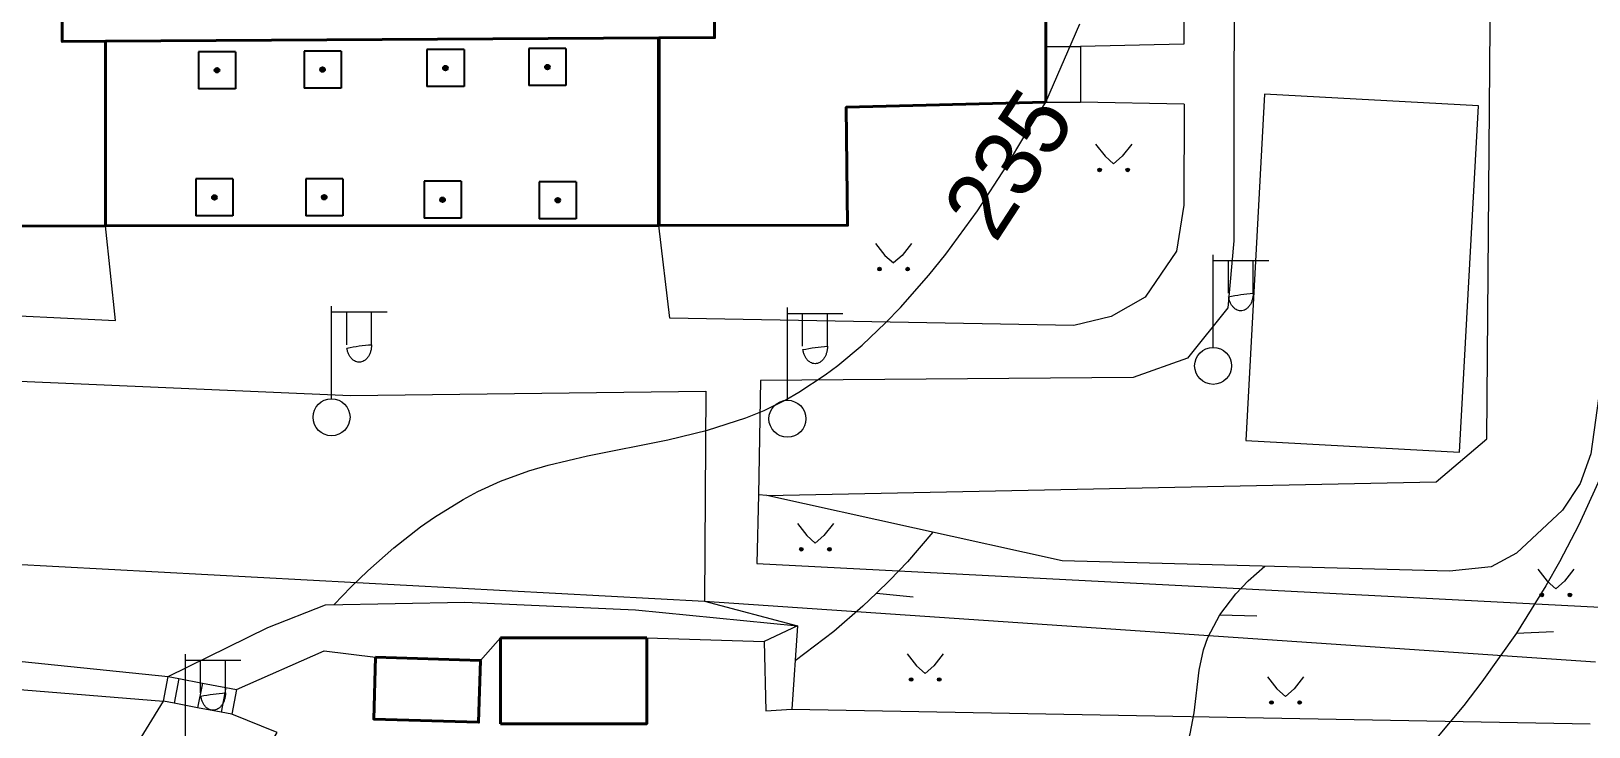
# Model space of a CAD drawing. Extents: x 1000 to 4000, y -5000 to -1000.
# Drawn here: x 1511.5 to 1595.7, y -4264.8 to -4227.2 of the extents above; entities that cross this region are included whole.
import ezdxf
from ezdxf.enums import TextEntityAlignment as Align

# ---------------------------------------------------------------- set-up
doc = ezdxf.new("R2010")
doc.units = 0
doc.header["$MEASUREMENT"] = 0
for name, color, linetype in [('СЛОЙ_11', 7, 'CONTINUOUS'), ('СЛОЙ_24', 7, 'CONTINUOUS'), ('СЛОЙ_25', 7, 'CONTINUOUS'), ('СЛОЙ_3', 7, 'CONTINUOUS'), ('СЛОЙ_37', 7, 'CONTINUOUS'), ('СЛОЙ_41', 7, 'CONTINUOUS'), ('СЛОЙ_50', 7, 'CONTINUOUS'), ('СЛОЙ_6', 7, 'CONTINUOUS'), ('СЛОЙ_7', 7, 'CONTINUOUS')]:
    doc.layers.add(name, color=color, linetype=linetype)
doc.styles.add('STYLE-CHAR_FAST_FONT', font='CHAR_FAST_FONT.shx')

# ---------------------------------------------------------------- blocks, each defined once
blk = doc.blocks.new('*U105')
at = {"layer": 'СЛОЙ_6', "color": 7, "linetype": 'Continuous'}
for points in [[(-0.125, -0.025), (-0.127, 0), (-0.125, 0.025)], [(-0.118, -0.049), (-0.125, 0.025), (-0.118, 0.049)], [(-0.125, -0.025), (-0.125, 0.025), (-0.118, -0.049)], [(-0.106, -0.071), (-0.118, 0.049), (-0.106, 0.071)], [(-0.118, -0.049), (-0.118, 0.049), (-0.106, -0.071)], [(-0.09, -0.09), (-0.106, 0.071), (-0.09, 0.09)], [(-0.106, -0.071), (-0.106, 0.071), (-0.09, -0.09)], [(-0.071, -0.106), (-0.09, 0.09), (-0.071, 0.106)], [(-0.09, -0.09), (-0.09, 0.09), (-0.071, -0.106)], [(-0.049, -0.118), (-0.071, 0.106), (-0.049, 0.118)], [(-0.071, -0.106), (-0.071, 0.106), (-0.049, -0.118)], [(-0.025, -0.125), (-0.049, 0.118), (-0.025, 0.125)], [(-0.049, -0.118), (-0.049, 0.118), (-0.025, -0.125)], [(0, -0.127), (-0.025, 0.125), (0, 0.127)], [(-0.025, -0.125), (-0.025, 0.125), (0, -0.127)]]:
    blk.add_solid(points, dxfattribs=at)
at = {"layer": 'СЛОЙ_6', "color": 7, "linetype": 'Continuous', "extrusion": (0, 0, -1)}
for points in [[(0, -0.127), (0, 0.127), (-0.025, -0.125)], [(-0.025, -0.125), (0, 0.127), (-0.025, 0.125)], [(-0.025, -0.125), (-0.025, 0.125), (-0.049, -0.118)], [(-0.049, -0.118), (-0.025, 0.125), (-0.049, 0.118)], [(-0.049, -0.118), (-0.049, 0.118), (-0.071, -0.106)], [(-0.071, -0.106), (-0.049, 0.118), (-0.071, 0.106)], [(-0.071, -0.106), (-0.071, 0.106), (-0.09, -0.09)], [(-0.09, -0.09), (-0.071, 0.106), (-0.09, 0.09)], [(-0.09, -0.09), (-0.09, 0.09), (-0.106, -0.071)], [(-0.106, -0.071), (-0.09, 0.09), (-0.106, 0.071)], [(-0.106, -0.071), (-0.106, 0.071), (-0.118, -0.049)], [(-0.118, -0.049), (-0.106, 0.071), (-0.118, 0.049)], [(-0.118, -0.049), (-0.118, 0.049), (-0.125, -0.025)], [(-0.125, -0.025), (-0.118, 0.049), (-0.125, 0.025)], [(-0.125, -0.025), (-0.125, 0.025), (-0.127, 0)]]:
    blk.add_solid(points, dxfattribs=at)
blk = doc.blocks.new('108_1_1')
at = {"layer": 'СЛОЙ_6', "color": 7, "linetype": 'Continuous'}
for p, q in [((1, 1), (-1, 1)), ((-1, -1), (-1, 1)), ((1, -1), (1, 1)), ((1, -1), (-1, -1))]:
    blk.add_line(p, q, dxfattribs=at)
blk.add_circle((0, 0), 0.127, dxfattribs=at)
blk.add_blockref('*U105', (0, 0), dxfattribs=at)

msp = doc.modelspace()

# ---------------------------------------------------------------- linework, layer by layer
at = {"layer": 'СЛОЙ_11', "color": 253, "linetype": 'Continuous', "lineweight": 0}
for points in [[(1504.923, -4255.713), (1547.879, -4258.015)], [(1547.879, -4258.015), (1552.912, -4259.342)], [(1552.912, -4259.342), (1552.591, -4263.838)], [(1552.591, -4263.838), (1595.735, -4264.64)]]:
    msp.add_lwpolyline(points, dxfattribs=at)
at = {"layer": 'СЛОЙ_24', "color": 253, "linetype": 'Continuous', "lineweight": 0}
for p, q in [((1573.804, -4231.176), (1568.189, -4231.055)), ((1527.33, -4260.69), (1530.102, -4261.041))]:
    msp.add_line(p, q, dxfattribs=at)
for points in [[(1576.669, -4181.653), (1576.475, -4230.761), (1576.475, -4238.549), (1576.154, -4242.162), (1573.987, -4244.891), (1571.05, -4245.935), (1550.911, -4246.097)], [(1573.781, -4222.075), (1573.781, -4227.934)], [(1573.781, -4227.934), (1568.193, -4228.056)], [(1489.728, -4231.54), (1497.273, -4237.722), (1502.49, -4240.773), (1507.867, -4242.459), (1516.053, -4242.86)], [(1573.804, -4231.176), (1573.779, -4236.622), (1573.377, -4239.111), (1571.692, -4241.6), (1569.846, -4242.643), (1567.84, -4243.125), (1546.01, -4242.724), (1545.417, -4237.721)], [(1516.053, -4242.86), (1515.504, -4237.747)], [(1510.031, -4246.097), (1528.741, -4246.908), (1547.948, -4246.671)], [(1547.948, -4246.671), (1547.879, -4258.015)], [(1550.911, -4246.097), (1550.787, -4252.271)], [(1550.787, -4252.271), (1550.712, -4255.97), (1596.287, -4258.344)], [(1547.879, -4258.015), (1596.028, -4261.296)], [(1536.858, -4259.984), (1535.764, -4261.208)], [(1544.758, -4259.984), (1551.095, -4260.192)], [(1551.095, -4260.192), (1551.189, -4263.928), (1552.591, -4263.838)], [(1502.918, -4260.434), (1518.888, -4262.081)], [(1522.595, -4262.783), (1527.33, -4260.69)], [(1500.47, -4261.377), (1502.19, -4262.074), (1518.634, -4263.421)], [(1523.603, -4267.105), (1524.788, -4265.105), (1522.342, -4264.122)]]:
    msp.add_lwpolyline(points, dxfattribs=at)
msp.add_lwpolyline([(1578.149, -4230.625), (1577.133, -4249.336), (1588.68, -4249.963), (1589.697, -4231.252)], close=True, dxfattribs=at)
at = {"layer": 'СЛОЙ_25', "color": 253, "linetype": 'Continuous', "lineweight": 0}
for points in [[(1518.634, -4263.421), (1518.888, -4262.081)], [(1518.888, -4262.081), (1519.464, -4262.191), (1520.741, -4262.432), (1522.019, -4262.674), (1522.595, -4262.783)], [(1519.464, -4262.191), (1519.211, -4263.53)], [(1520.741, -4262.432), (1520.488, -4263.772)], [(1522.019, -4262.674), (1521.765, -4264.013)], [(1522.595, -4262.783), (1522.342, -4264.122)], [(1522.342, -4264.122), (1521.765, -4264.013), (1520.488, -4263.772), (1519.211, -4263.53), (1518.634, -4263.421)]]:
    msp.add_lwpolyline(points, dxfattribs=at)
at = {"layer": 'СЛОЙ_3', "color": 253, "linetype": 'Continuous', "lineweight": 0}
for p, q in [((1575.366, -4244.302), (1575.366, -4239.302)), ((1575.366, -4242.302), (1575.366, -4239.302)), ((1575.366, -4239.616), (1578.366, -4239.616)), ((1576.187, -4241.384), (1576.187, -4239.616)), ((1577.529, -4241.384), (1577.529, -4239.616)), ((1527.722, -4247.078), (1527.722, -4242.078)), ((1527.722, -4245.078), (1527.722, -4242.078)), ((1527.722, -4242.392), (1530.722, -4242.392)), ((1528.543, -4244.16), (1528.543, -4242.392)), ((1529.885, -4244.16), (1529.885, -4242.392)), ((1552.36, -4247.159), (1552.36, -4242.159)), ((1552.36, -4245.159), (1552.36, -4242.159)), ((1552.36, -4242.473), (1555.36, -4242.473)), ((1553.181, -4244.241), (1553.181, -4242.473)), ((1554.523, -4244.241), (1554.523, -4242.473)), ((1519.828, -4265.882), (1519.828, -4260.882)), ((1519.828, -4263.882), (1519.828, -4260.882)), ((1519.828, -4261.196), (1522.828, -4261.196)), ((1520.649, -4262.964), (1520.649, -4261.196)), ((1521.991, -4262.964), (1521.991, -4261.196))]:
    msp.add_line(p, q, dxfattribs=at)
for points in [[(1577.529, -4241.384, -0.035191), (1577.516, -4241.568, -0.036545), (1577.478, -4241.745, -0.03934), (1577.416, -4241.908, -0.0437), (1577.333, -4242.051, -0.049642), (1577.231, -4242.168, -0.056748), (1577.115, -4242.255, -0.0637), (1576.989, -4242.309, -0.068204), (1576.858, -4242.327, -0.068204), (1576.727, -4242.309, -0.0637), (1576.601, -4242.255, -0.056748), (1576.485, -4242.168, -0.049642), (1576.383, -4242.051, -0.0437), (1576.3, -4241.908, -0.03934), (1576.238, -4241.745, -0.036545), (1576.2, -4241.568, -0.035191)], [(1529.885, -4244.16, -0.035191), (1529.872, -4244.344, -0.036545), (1529.834, -4244.521, -0.03934), (1529.772, -4244.684, -0.0437), (1529.689, -4244.827, -0.049642), (1529.587, -4244.944, -0.056748), (1529.471, -4245.031, -0.0637), (1529.345, -4245.085, -0.068204), (1529.214, -4245.103, -0.068204), (1529.083, -4245.085, -0.0637), (1528.957, -4245.031, -0.056748), (1528.841, -4244.944, -0.049642), (1528.739, -4244.827, -0.0437), (1528.656, -4244.684, -0.03934), (1528.594, -4244.521, -0.036545), (1528.556, -4244.344, -0.035191)], [(1554.523, -4244.241, -0.035191), (1554.51, -4244.425, -0.036545), (1554.472, -4244.602, -0.03934), (1554.41, -4244.765, -0.0437), (1554.327, -4244.908, -0.049642), (1554.225, -4245.025, -0.056748), (1554.109, -4245.112, -0.0637), (1553.983, -4245.166, -0.068204), (1553.852, -4245.184, -0.068204), (1553.721, -4245.166, -0.0637), (1553.595, -4245.112, -0.056748), (1553.479, -4245.025, -0.049642), (1553.377, -4244.908, -0.0437), (1553.294, -4244.765, -0.03934), (1553.232, -4244.602, -0.036545), (1553.194, -4244.425, -0.035191)], [(1521.991, -4262.964, -0.035191), (1521.978, -4263.148, -0.036545), (1521.94, -4263.325, -0.03934), (1521.878, -4263.488, -0.0437), (1521.795, -4263.631, -0.049642), (1521.693, -4263.748, -0.056748), (1521.577, -4263.835, -0.0637), (1521.451, -4263.889, -0.068204), (1521.32, -4263.907, -0.068204), (1521.189, -4263.889, -0.0637), (1521.063, -4263.835, -0.056748), (1520.947, -4263.748, -0.049642), (1520.845, -4263.631, -0.0437), (1520.762, -4263.488, -0.03934), (1520.7, -4263.325, -0.036545), (1520.662, -4263.148, -0.035191)]]:
    msp.add_lwpolyline(points, format="xyb", close=True, dxfattribs=at)
for centre in [(1575.366, -4245.302), (1527.722, -4248.078), (1552.36, -4248.159)]:
    msp.add_circle(centre, 1, dxfattribs=at)
at = {"layer": 'СЛОЙ_37', "color": 253, "linetype": 'Continuous', "lineweight": 0}
for p, q in [((1552.912, -4259.342), (1551.095, -4260.192)), ((1508.158, -4280.456), (1518.634, -4263.421))]:
    msp.add_line(p, q, dxfattribs=at)
for points in [[(1576.99, -4174.99), (1598.418, -4181.621), (1602.231, -4182.891), (1605.399, -4185.341), (1605.72, -4188.954), (1599.053, -4226.412), (1595.77, -4250.049), (1595.208, -4251.654), (1594.245, -4253.1), (1591.757, -4255.428), (1590.393, -4256.15), (1588.146, -4256.391), (1567.199, -4255.829), (1551.243, -4252.311)], [(1551.243, -4252.311), (1587.424, -4251.574), (1590.152, -4249.246), (1590.327, -4226.941), (1590.673, -4214.027), (1593.523, -4191.448), (1593.683, -4188.156), (1591.436, -4185.908), (1587.664, -4184.704), (1576.669, -4181.653)], [(1518.888, -4262.081), (1524.281, -4259.435), (1527.403, -4258.205), (1534.922, -4258.063), (1544.143, -4258.488), (1552.912, -4259.342)]]:
    msp.add_lwpolyline(points, dxfattribs=at)
at = {"layer": 'СЛОЙ_41', "color": 253, "linetype": 'Continuous', "lineweight": 0}
for p, q in [((1569.013, -4233.334), (1569.523, -4233.984)), ((1570.963, -4233.334), (1570.453, -4233.984)), ((1569.523, -4233.984), (1569.983, -4234.394)), ((1570.453, -4233.984), (1569.983, -4234.394)), ((1557.12, -4238.686), (1557.63, -4239.336)), ((1559.07, -4238.686), (1558.56, -4239.336)), ((1557.63, -4239.336), (1558.09, -4239.746)), ((1558.56, -4239.336), (1558.09, -4239.746)), ((1551.243, -4252.311), (1550.787, -4252.271)), ((1552.895, -4253.82), (1553.405, -4254.47)), ((1554.845, -4253.82), (1554.335, -4254.47)), ((1553.405, -4254.47), (1553.865, -4254.88)), ((1554.335, -4254.47), (1553.865, -4254.88)), ((1592.908, -4256.285), (1593.418, -4256.935)), ((1594.858, -4256.285), (1594.348, -4256.935)), ((1593.418, -4256.935), (1593.878, -4257.345)), ((1594.348, -4256.935), (1593.878, -4257.345)), ((1558.829, -4260.854), (1559.339, -4261.504)), ((1560.779, -4260.854), (1560.269, -4261.504)), ((1559.339, -4261.504), (1559.799, -4261.914)), ((1560.269, -4261.504), (1559.799, -4261.914)), ((1578.303, -4262.097), (1578.813, -4262.747)), ((1578.813, -4262.747), (1579.273, -4263.157)), ((1579.743, -4262.747), (1579.273, -4263.157)), ((1580.253, -4262.097), (1579.743, -4262.747))]:
    msp.add_line(p, q, dxfattribs=at)
for centre in [(1569.227, -4234.722), (1570.748, -4234.722), (1557.334, -4240.074), (1558.855, -4240.074), (1553.109, -4255.208), (1554.63, -4255.208), (1593.122, -4257.673), (1594.643, -4257.673), (1559.043, -4262.242), (1560.564, -4262.242), (1578.517, -4263.485), (1580.038, -4263.485)]:
    msp.add_circle(centre, 0.0976, dxfattribs=at)
for points in [[(1569.131, -4234.741), (1569.129, -4234.722), (1569.131, -4234.703)], [(1569.136, -4234.759), (1569.131, -4234.703), (1569.136, -4234.685)], [(1569.131, -4234.741), (1569.131, -4234.703), (1569.136, -4234.759)], [(1569.145, -4234.776), (1569.136, -4234.685), (1569.145, -4234.668)], [(1569.136, -4234.759), (1569.136, -4234.685), (1569.145, -4234.776)], [(1569.158, -4234.791), (1569.145, -4234.668), (1569.158, -4234.653)], [(1569.145, -4234.776), (1569.145, -4234.668), (1569.158, -4234.791)], [(1569.172, -4234.803), (1569.158, -4234.653), (1569.172, -4234.641)], [(1569.158, -4234.791), (1569.158, -4234.653), (1569.172, -4234.803)], [(1569.189, -4234.812), (1569.172, -4234.641), (1569.189, -4234.632)], [(1569.172, -4234.803), (1569.172, -4234.641), (1569.189, -4234.812)], [(1569.208, -4234.818), (1569.189, -4234.632), (1569.208, -4234.626)], [(1569.189, -4234.812), (1569.189, -4234.632), (1569.208, -4234.818)], [(1569.227, -4234.82), (1569.208, -4234.626), (1569.227, -4234.624)], [(1569.208, -4234.818), (1569.208, -4234.626), (1569.227, -4234.82)], [(1570.652, -4234.741), (1570.65, -4234.722), (1570.652, -4234.703)], [(1570.657, -4234.759), (1570.652, -4234.703), (1570.657, -4234.685)], [(1570.652, -4234.741), (1570.652, -4234.703), (1570.657, -4234.759)], [(1570.666, -4234.776), (1570.657, -4234.685), (1570.666, -4234.668)], [(1570.657, -4234.759), (1570.657, -4234.685), (1570.666, -4234.776)], [(1570.679, -4234.791), (1570.666, -4234.668), (1570.679, -4234.653)], [(1570.666, -4234.776), (1570.666, -4234.668), (1570.679, -4234.791)], [(1570.693, -4234.803), (1570.679, -4234.653), (1570.693, -4234.641)], [(1570.679, -4234.791), (1570.679, -4234.653), (1570.693, -4234.803)], [(1570.71, -4234.812), (1570.693, -4234.641), (1570.71, -4234.632)], [(1570.693, -4234.803), (1570.693, -4234.641), (1570.71, -4234.812)], [(1570.729, -4234.818), (1570.71, -4234.632), (1570.729, -4234.626)], [(1570.71, -4234.812), (1570.71, -4234.632), (1570.729, -4234.818)], [(1570.748, -4234.82), (1570.729, -4234.626), (1570.748, -4234.624)], [(1570.729, -4234.818), (1570.729, -4234.626), (1570.748, -4234.82)], [(1557.238, -4240.093), (1557.236, -4240.074), (1557.238, -4240.055)], [(1557.243, -4240.111), (1557.238, -4240.055), (1557.243, -4240.037)], [(1557.238, -4240.093), (1557.238, -4240.055), (1557.243, -4240.111)], [(1557.252, -4240.128), (1557.243, -4240.037), (1557.252, -4240.02)], [(1557.243, -4240.111), (1557.243, -4240.037), (1557.252, -4240.128)], [(1557.265, -4240.143), (1557.252, -4240.02), (1557.265, -4240.005)], [(1557.252, -4240.128), (1557.252, -4240.02), (1557.265, -4240.143)], [(1557.279, -4240.155), (1557.265, -4240.005), (1557.279, -4239.993)], [(1557.265, -4240.143), (1557.265, -4240.005), (1557.279, -4240.155)], [(1557.296, -4240.164), (1557.279, -4239.993), (1557.296, -4239.984)], [(1557.279, -4240.155), (1557.279, -4239.993), (1557.296, -4240.164)], [(1557.315, -4240.17), (1557.296, -4239.984), (1557.315, -4239.978)], [(1557.296, -4240.164), (1557.296, -4239.984), (1557.315, -4240.17)], [(1557.334, -4240.172), (1557.315, -4239.978), (1557.334, -4239.976)], [(1557.315, -4240.17), (1557.315, -4239.978), (1557.334, -4240.172)], [(1558.759, -4240.093), (1558.757, -4240.074), (1558.759, -4240.055)], [(1558.764, -4240.111), (1558.759, -4240.055), (1558.764, -4240.037)], [(1558.759, -4240.093), (1558.759, -4240.055), (1558.764, -4240.111)], [(1558.773, -4240.128), (1558.764, -4240.037), (1558.773, -4240.02)], [(1558.764, -4240.111), (1558.764, -4240.037), (1558.773, -4240.128)], [(1558.786, -4240.143), (1558.773, -4240.02), (1558.786, -4240.005)], [(1558.773, -4240.128), (1558.773, -4240.02), (1558.786, -4240.143)], [(1558.8, -4240.155), (1558.786, -4240.005), (1558.8, -4239.993)], [(1558.786, -4240.143), (1558.786, -4240.005), (1558.8, -4240.155)], [(1558.817, -4240.164), (1558.8, -4239.993), (1558.817, -4239.984)], [(1558.8, -4240.155), (1558.8, -4239.993), (1558.817, -4240.164)], [(1558.836, -4240.17), (1558.817, -4239.984), (1558.836, -4239.978)], [(1558.817, -4240.164), (1558.817, -4239.984), (1558.836, -4240.17)], [(1558.855, -4240.172), (1558.836, -4239.978), (1558.855, -4239.976)], [(1558.836, -4240.17), (1558.836, -4239.978), (1558.855, -4240.172)], [(1553.013, -4255.227), (1553.011, -4255.208), (1553.013, -4255.189)], [(1553.018, -4255.245), (1553.013, -4255.189), (1553.018, -4255.171)], [(1553.013, -4255.227), (1553.013, -4255.189), (1553.018, -4255.245)], [(1553.027, -4255.262), (1553.018, -4255.171), (1553.027, -4255.154)], [(1553.018, -4255.245), (1553.018, -4255.171), (1553.027, -4255.262)], [(1553.04, -4255.277), (1553.027, -4255.154), (1553.04, -4255.139)], [(1553.027, -4255.262), (1553.027, -4255.154), (1553.04, -4255.277)], [(1553.054, -4255.289), (1553.04, -4255.139), (1553.054, -4255.127)], [(1553.04, -4255.277), (1553.04, -4255.139), (1553.054, -4255.289)], [(1553.071, -4255.298), (1553.054, -4255.127), (1553.071, -4255.118)], [(1553.054, -4255.289), (1553.054, -4255.127), (1553.071, -4255.298)], [(1553.09, -4255.304), (1553.071, -4255.118), (1553.09, -4255.112)], [(1553.071, -4255.298), (1553.071, -4255.118), (1553.09, -4255.304)], [(1553.109, -4255.306), (1553.09, -4255.112), (1553.109, -4255.11)], [(1553.09, -4255.304), (1553.09, -4255.112), (1553.109, -4255.306)], [(1554.534, -4255.227), (1554.532, -4255.208), (1554.534, -4255.189)], [(1554.539, -4255.245), (1554.534, -4255.189), (1554.539, -4255.171)], [(1554.534, -4255.227), (1554.534, -4255.189), (1554.539, -4255.245)], [(1554.548, -4255.262), (1554.539, -4255.171), (1554.548, -4255.154)], [(1554.539, -4255.245), (1554.539, -4255.171), (1554.548, -4255.262)], [(1554.561, -4255.277), (1554.548, -4255.154), (1554.561, -4255.139)], [(1554.548, -4255.262), (1554.548, -4255.154), (1554.561, -4255.277)], [(1554.575, -4255.289), (1554.561, -4255.139), (1554.575, -4255.127)], [(1554.561, -4255.277), (1554.561, -4255.139), (1554.575, -4255.289)], [(1554.592, -4255.298), (1554.575, -4255.127), (1554.592, -4255.118)], [(1554.575, -4255.289), (1554.575, -4255.127), (1554.592, -4255.298)], [(1554.611, -4255.304), (1554.592, -4255.118), (1554.611, -4255.112)], [(1554.592, -4255.298), (1554.592, -4255.118), (1554.611, -4255.304)], [(1554.63, -4255.306), (1554.611, -4255.112), (1554.63, -4255.11)], [(1554.611, -4255.304), (1554.611, -4255.112), (1554.63, -4255.306)], [(1593.026, -4257.692), (1593.024, -4257.673), (1593.026, -4257.654)], [(1593.031, -4257.71), (1593.026, -4257.654), (1593.031, -4257.636)], [(1593.026, -4257.692), (1593.026, -4257.654), (1593.031, -4257.71)], [(1593.04, -4257.727), (1593.031, -4257.636), (1593.04, -4257.619)], [(1593.031, -4257.71), (1593.031, -4257.636), (1593.04, -4257.727)], [(1593.053, -4257.742), (1593.04, -4257.619), (1593.053, -4257.604)], [(1593.04, -4257.727), (1593.04, -4257.619), (1593.053, -4257.742)], [(1593.067, -4257.754), (1593.053, -4257.604), (1593.067, -4257.592)], [(1593.053, -4257.742), (1593.053, -4257.604), (1593.067, -4257.754)], [(1593.084, -4257.763), (1593.067, -4257.592), (1593.084, -4257.583)], [(1593.067, -4257.754), (1593.067, -4257.592), (1593.084, -4257.763)], [(1593.103, -4257.769), (1593.084, -4257.583), (1593.103, -4257.577)], [(1593.084, -4257.763), (1593.084, -4257.583), (1593.103, -4257.769)], [(1593.122, -4257.771), (1593.103, -4257.577), (1593.122, -4257.575)], [(1593.103, -4257.769), (1593.103, -4257.577), (1593.122, -4257.771)], [(1594.547, -4257.692), (1594.545, -4257.673), (1594.547, -4257.654)], [(1594.552, -4257.71), (1594.547, -4257.654), (1594.552, -4257.636)], [(1594.547, -4257.692), (1594.547, -4257.654), (1594.552, -4257.71)], [(1594.561, -4257.727), (1594.552, -4257.636), (1594.561, -4257.619)], [(1594.552, -4257.71), (1594.552, -4257.636), (1594.561, -4257.727)], [(1594.574, -4257.742), (1594.561, -4257.619), (1594.574, -4257.604)], [(1594.561, -4257.727), (1594.561, -4257.619), (1594.574, -4257.742)], [(1594.588, -4257.754), (1594.574, -4257.604), (1594.588, -4257.592)], [(1594.574, -4257.742), (1594.574, -4257.604), (1594.588, -4257.754)], [(1594.605, -4257.763), (1594.588, -4257.592), (1594.605, -4257.583)], [(1594.588, -4257.754), (1594.588, -4257.592), (1594.605, -4257.763)], [(1594.624, -4257.769), (1594.605, -4257.583), (1594.624, -4257.577)], [(1594.605, -4257.763), (1594.605, -4257.583), (1594.624, -4257.769)], [(1594.643, -4257.771), (1594.624, -4257.577), (1594.643, -4257.575)], [(1594.624, -4257.769), (1594.624, -4257.577), (1594.643, -4257.771)], [(1558.947, -4262.261), (1558.945, -4262.242), (1558.947, -4262.223)], [(1558.952, -4262.279), (1558.947, -4262.223), (1558.952, -4262.205)], [(1558.947, -4262.261), (1558.947, -4262.223), (1558.952, -4262.279)], [(1558.961, -4262.296), (1558.952, -4262.205), (1558.961, -4262.188)], [(1558.952, -4262.279), (1558.952, -4262.205), (1558.961, -4262.296)], [(1558.974, -4262.311), (1558.961, -4262.188), (1558.974, -4262.173)], [(1558.961, -4262.296), (1558.961, -4262.188), (1558.974, -4262.311)], [(1558.988, -4262.323), (1558.974, -4262.173), (1558.988, -4262.161)], [(1558.974, -4262.311), (1558.974, -4262.173), (1558.988, -4262.323)], [(1559.005, -4262.332), (1558.988, -4262.161), (1559.005, -4262.152)], [(1558.988, -4262.323), (1558.988, -4262.161), (1559.005, -4262.332)], [(1559.024, -4262.338), (1559.005, -4262.152), (1559.024, -4262.146)], [(1559.005, -4262.332), (1559.005, -4262.152), (1559.024, -4262.338)], [(1559.043, -4262.34), (1559.024, -4262.146), (1559.043, -4262.144)], [(1559.024, -4262.338), (1559.024, -4262.146), (1559.043, -4262.34)], [(1560.468, -4262.261), (1560.466, -4262.242), (1560.468, -4262.223)], [(1560.473, -4262.279), (1560.468, -4262.223), (1560.473, -4262.205)], [(1560.468, -4262.261), (1560.468, -4262.223), (1560.473, -4262.279)], [(1560.482, -4262.296), (1560.473, -4262.205), (1560.482, -4262.188)], [(1560.473, -4262.279), (1560.473, -4262.205), (1560.482, -4262.296)], [(1560.495, -4262.311), (1560.482, -4262.188), (1560.495, -4262.173)], [(1560.482, -4262.296), (1560.482, -4262.188), (1560.495, -4262.311)], [(1560.509, -4262.323), (1560.495, -4262.173), (1560.509, -4262.161)], [(1560.495, -4262.311), (1560.495, -4262.173), (1560.509, -4262.323)], [(1560.526, -4262.332), (1560.509, -4262.161), (1560.526, -4262.152)], [(1560.509, -4262.323), (1560.509, -4262.161), (1560.526, -4262.332)], [(1560.545, -4262.338), (1560.526, -4262.152), (1560.545, -4262.146)], [(1560.526, -4262.332), (1560.526, -4262.152), (1560.545, -4262.338)], [(1560.564, -4262.34), (1560.545, -4262.146), (1560.564, -4262.144)], [(1560.545, -4262.338), (1560.545, -4262.146), (1560.564, -4262.34)], [(1578.421, -4263.504), (1578.419, -4263.485), (1578.421, -4263.466)], [(1578.426, -4263.522), (1578.421, -4263.466), (1578.426, -4263.448)], [(1578.421, -4263.504), (1578.421, -4263.466), (1578.426, -4263.522)], [(1578.435, -4263.539), (1578.426, -4263.448), (1578.435, -4263.431)], [(1578.426, -4263.522), (1578.426, -4263.448), (1578.435, -4263.539)], [(1578.448, -4263.554), (1578.435, -4263.431), (1578.448, -4263.416)], [(1578.435, -4263.539), (1578.435, -4263.431), (1578.448, -4263.554)], [(1578.462, -4263.566), (1578.448, -4263.416), (1578.462, -4263.404)], [(1578.448, -4263.554), (1578.448, -4263.416), (1578.462, -4263.566)], [(1578.479, -4263.575), (1578.462, -4263.404), (1578.479, -4263.395)], [(1578.462, -4263.566), (1578.462, -4263.404), (1578.479, -4263.575)], [(1578.498, -4263.581), (1578.479, -4263.395), (1578.498, -4263.389)], [(1578.479, -4263.575), (1578.479, -4263.395), (1578.498, -4263.581)], [(1578.517, -4263.583), (1578.498, -4263.389), (1578.517, -4263.387)], [(1578.498, -4263.581), (1578.498, -4263.389), (1578.517, -4263.583)], [(1579.942, -4263.504), (1579.94, -4263.485), (1579.942, -4263.466)], [(1579.947, -4263.522), (1579.942, -4263.466), (1579.947, -4263.448)], [(1579.942, -4263.504), (1579.942, -4263.466), (1579.947, -4263.522)], [(1579.956, -4263.539), (1579.947, -4263.448), (1579.956, -4263.431)], [(1579.947, -4263.522), (1579.947, -4263.448), (1579.956, -4263.539)], [(1579.969, -4263.554), (1579.956, -4263.431), (1579.969, -4263.416)], [(1579.956, -4263.539), (1579.956, -4263.431), (1579.969, -4263.554)], [(1579.983, -4263.566), (1579.969, -4263.416), (1579.983, -4263.404)], [(1579.969, -4263.554), (1579.969, -4263.416), (1579.983, -4263.566)], [(1580, -4263.575), (1579.983, -4263.404), (1580, -4263.395)], [(1579.983, -4263.566), (1579.983, -4263.404), (1580, -4263.575)], [(1580.019, -4263.581), (1580, -4263.395), (1580.019, -4263.389)], [(1580, -4263.575), (1580, -4263.395), (1580.019, -4263.581)], [(1580.038, -4263.583), (1580.019, -4263.389), (1580.038, -4263.387)], [(1580.019, -4263.581), (1580.019, -4263.389), (1580.038, -4263.583)]]:
    msp.add_solid(points, dxfattribs=at)
at = {"layer": 'СЛОЙ_41', "color": 253, "linetype": 'Continuous', "lineweight": 0, "extrusion": (0, 0, -1)}
for points in [[(-1569.227, -4234.82), (-1569.227, -4234.624), (-1569.246, -4234.818)], [(-1569.246, -4234.818), (-1569.227, -4234.624), (-1569.246, -4234.626)], [(-1569.246, -4234.818), (-1569.246, -4234.626), (-1569.264, -4234.812)], [(-1569.264, -4234.812), (-1569.246, -4234.626), (-1569.264, -4234.632)], [(-1569.264, -4234.812), (-1569.264, -4234.632), (-1569.281, -4234.803)], [(-1569.281, -4234.803), (-1569.264, -4234.632), (-1569.281, -4234.641)], [(-1569.281, -4234.803), (-1569.281, -4234.641), (-1569.296, -4234.791)], [(-1569.296, -4234.791), (-1569.281, -4234.641), (-1569.296, -4234.653)], [(-1569.296, -4234.791), (-1569.296, -4234.653), (-1569.308, -4234.776)], [(-1569.308, -4234.776), (-1569.296, -4234.653), (-1569.308, -4234.668)], [(-1569.308, -4234.776), (-1569.308, -4234.668), (-1569.317, -4234.759)], [(-1569.317, -4234.759), (-1569.308, -4234.668), (-1569.317, -4234.685)], [(-1569.317, -4234.759), (-1569.317, -4234.685), (-1569.322, -4234.741)], [(-1569.322, -4234.741), (-1569.317, -4234.685), (-1569.322, -4234.703)], [(-1569.322, -4234.741), (-1569.322, -4234.703), (-1569.324, -4234.722)], [(-1570.748, -4234.82), (-1570.748, -4234.624), (-1570.767, -4234.818)], [(-1570.767, -4234.818), (-1570.748, -4234.624), (-1570.767, -4234.626)], [(-1570.767, -4234.818), (-1570.767, -4234.626), (-1570.785, -4234.812)], [(-1570.785, -4234.812), (-1570.767, -4234.626), (-1570.785, -4234.632)], [(-1570.785, -4234.812), (-1570.785, -4234.632), (-1570.802, -4234.803)], [(-1570.802, -4234.803), (-1570.785, -4234.632), (-1570.802, -4234.641)], [(-1570.802, -4234.803), (-1570.802, -4234.641), (-1570.817, -4234.791)], [(-1570.817, -4234.791), (-1570.802, -4234.641), (-1570.817, -4234.653)], [(-1570.817, -4234.791), (-1570.817, -4234.653), (-1570.829, -4234.776)], [(-1570.829, -4234.776), (-1570.817, -4234.653), (-1570.829, -4234.668)], [(-1570.829, -4234.776), (-1570.829, -4234.668), (-1570.838, -4234.759)], [(-1570.838, -4234.759), (-1570.829, -4234.668), (-1570.838, -4234.685)], [(-1570.838, -4234.759), (-1570.838, -4234.685), (-1570.843, -4234.741)], [(-1570.843, -4234.741), (-1570.838, -4234.685), (-1570.843, -4234.703)], [(-1570.843, -4234.741), (-1570.843, -4234.703), (-1570.845, -4234.722)], [(-1557.334, -4240.172), (-1557.334, -4239.976), (-1557.353, -4240.17)], [(-1557.353, -4240.17), (-1557.334, -4239.976), (-1557.353, -4239.978)], [(-1557.353, -4240.17), (-1557.353, -4239.978), (-1557.371, -4240.164)], [(-1557.371, -4240.164), (-1557.353, -4239.978), (-1557.371, -4239.984)], [(-1557.371, -4240.164), (-1557.371, -4239.984), (-1557.388, -4240.155)], [(-1557.388, -4240.155), (-1557.371, -4239.984), (-1557.388, -4239.993)], [(-1557.388, -4240.155), (-1557.388, -4239.993), (-1557.403, -4240.143)], [(-1557.403, -4240.143), (-1557.388, -4239.993), (-1557.403, -4240.005)], [(-1557.403, -4240.143), (-1557.403, -4240.005), (-1557.415, -4240.128)], [(-1557.415, -4240.128), (-1557.403, -4240.005), (-1557.415, -4240.02)], [(-1557.415, -4240.128), (-1557.415, -4240.02), (-1557.424, -4240.111)], [(-1557.424, -4240.111), (-1557.415, -4240.02), (-1557.424, -4240.037)], [(-1557.424, -4240.111), (-1557.424, -4240.037), (-1557.429, -4240.093)], [(-1557.429, -4240.093), (-1557.424, -4240.037), (-1557.429, -4240.055)], [(-1557.429, -4240.093), (-1557.429, -4240.055), (-1557.431, -4240.074)], [(-1558.855, -4240.172), (-1558.855, -4239.976), (-1558.874, -4240.17)], [(-1558.874, -4240.17), (-1558.855, -4239.976), (-1558.874, -4239.978)], [(-1558.874, -4240.17), (-1558.874, -4239.978), (-1558.892, -4240.164)], [(-1558.892, -4240.164), (-1558.874, -4239.978), (-1558.892, -4239.984)], [(-1558.892, -4240.164), (-1558.892, -4239.984), (-1558.909, -4240.155)], [(-1558.909, -4240.155), (-1558.892, -4239.984), (-1558.909, -4239.993)], [(-1558.909, -4240.155), (-1558.909, -4239.993), (-1558.924, -4240.143)], [(-1558.924, -4240.143), (-1558.909, -4239.993), (-1558.924, -4240.005)], [(-1558.924, -4240.143), (-1558.924, -4240.005), (-1558.936, -4240.128)], [(-1558.936, -4240.128), (-1558.924, -4240.005), (-1558.936, -4240.02)], [(-1558.936, -4240.128), (-1558.936, -4240.02), (-1558.945, -4240.111)], [(-1558.945, -4240.111), (-1558.936, -4240.02), (-1558.945, -4240.037)], [(-1558.945, -4240.111), (-1558.945, -4240.037), (-1558.95, -4240.093)], [(-1558.95, -4240.093), (-1558.945, -4240.037), (-1558.95, -4240.055)], [(-1558.95, -4240.093), (-1558.95, -4240.055), (-1558.952, -4240.074)], [(-1553.109, -4255.306), (-1553.109, -4255.11), (-1553.128, -4255.304)], [(-1553.128, -4255.304), (-1553.109, -4255.11), (-1553.128, -4255.112)], [(-1553.128, -4255.304), (-1553.128, -4255.112), (-1553.146, -4255.298)], [(-1553.146, -4255.298), (-1553.128, -4255.112), (-1553.146, -4255.118)], [(-1553.146, -4255.298), (-1553.146, -4255.118), (-1553.163, -4255.289)], [(-1553.163, -4255.289), (-1553.146, -4255.118), (-1553.163, -4255.127)], [(-1553.163, -4255.289), (-1553.163, -4255.127), (-1553.178, -4255.277)], [(-1553.178, -4255.277), (-1553.163, -4255.127), (-1553.178, -4255.139)], [(-1553.178, -4255.277), (-1553.178, -4255.139), (-1553.19, -4255.262)], [(-1553.19, -4255.262), (-1553.178, -4255.139), (-1553.19, -4255.154)], [(-1553.19, -4255.262), (-1553.19, -4255.154), (-1553.199, -4255.245)], [(-1553.199, -4255.245), (-1553.19, -4255.154), (-1553.199, -4255.171)], [(-1553.199, -4255.245), (-1553.199, -4255.171), (-1553.204, -4255.227)], [(-1553.204, -4255.227), (-1553.199, -4255.171), (-1553.204, -4255.189)], [(-1553.204, -4255.227), (-1553.204, -4255.189), (-1553.206, -4255.208)], [(-1554.63, -4255.306), (-1554.63, -4255.11), (-1554.649, -4255.304)], [(-1554.649, -4255.304), (-1554.63, -4255.11), (-1554.649, -4255.112)], [(-1554.649, -4255.304), (-1554.649, -4255.112), (-1554.667, -4255.298)], [(-1554.667, -4255.298), (-1554.649, -4255.112), (-1554.667, -4255.118)], [(-1554.667, -4255.298), (-1554.667, -4255.118), (-1554.684, -4255.289)], [(-1554.684, -4255.289), (-1554.667, -4255.118), (-1554.684, -4255.127)], [(-1554.684, -4255.289), (-1554.684, -4255.127), (-1554.699, -4255.277)], [(-1554.699, -4255.277), (-1554.684, -4255.127), (-1554.699, -4255.139)], [(-1554.699, -4255.277), (-1554.699, -4255.139), (-1554.711, -4255.262)], [(-1554.711, -4255.262), (-1554.699, -4255.139), (-1554.711, -4255.154)], [(-1554.711, -4255.262), (-1554.711, -4255.154), (-1554.72, -4255.245)], [(-1554.72, -4255.245), (-1554.711, -4255.154), (-1554.72, -4255.171)], [(-1554.72, -4255.245), (-1554.72, -4255.171), (-1554.725, -4255.227)], [(-1554.725, -4255.227), (-1554.72, -4255.171), (-1554.725, -4255.189)], [(-1554.725, -4255.227), (-1554.725, -4255.189), (-1554.727, -4255.208)], [(-1593.122, -4257.771), (-1593.122, -4257.575), (-1593.141, -4257.769)], [(-1593.141, -4257.769), (-1593.122, -4257.575), (-1593.141, -4257.577)], [(-1593.141, -4257.769), (-1593.141, -4257.577), (-1593.159, -4257.763)], [(-1593.159, -4257.763), (-1593.141, -4257.577), (-1593.159, -4257.583)], [(-1593.159, -4257.763), (-1593.159, -4257.583), (-1593.176, -4257.754)], [(-1593.176, -4257.754), (-1593.159, -4257.583), (-1593.176, -4257.592)], [(-1593.176, -4257.754), (-1593.176, -4257.592), (-1593.191, -4257.742)], [(-1593.191, -4257.742), (-1593.176, -4257.592), (-1593.191, -4257.604)], [(-1593.191, -4257.742), (-1593.191, -4257.604), (-1593.203, -4257.727)], [(-1593.203, -4257.727), (-1593.191, -4257.604), (-1593.203, -4257.619)], [(-1593.203, -4257.727), (-1593.203, -4257.619), (-1593.212, -4257.71)], [(-1593.212, -4257.71), (-1593.203, -4257.619), (-1593.212, -4257.636)], [(-1593.212, -4257.71), (-1593.212, -4257.636), (-1593.217, -4257.692)], [(-1593.217, -4257.692), (-1593.212, -4257.636), (-1593.217, -4257.654)], [(-1593.217, -4257.692), (-1593.217, -4257.654), (-1593.219, -4257.673)], [(-1594.643, -4257.771), (-1594.643, -4257.575), (-1594.662, -4257.769)], [(-1594.662, -4257.769), (-1594.643, -4257.575), (-1594.662, -4257.577)], [(-1594.662, -4257.769), (-1594.662, -4257.577), (-1594.68, -4257.763)], [(-1594.68, -4257.763), (-1594.662, -4257.577), (-1594.68, -4257.583)], [(-1594.68, -4257.763), (-1594.68, -4257.583), (-1594.697, -4257.754)], [(-1594.697, -4257.754), (-1594.68, -4257.583), (-1594.697, -4257.592)], [(-1594.697, -4257.754), (-1594.697, -4257.592), (-1594.712, -4257.742)], [(-1594.712, -4257.742), (-1594.697, -4257.592), (-1594.712, -4257.604)], [(-1594.712, -4257.742), (-1594.712, -4257.604), (-1594.724, -4257.727)], [(-1594.724, -4257.727), (-1594.712, -4257.604), (-1594.724, -4257.619)], [(-1594.724, -4257.727), (-1594.724, -4257.619), (-1594.733, -4257.71)], [(-1594.733, -4257.71), (-1594.724, -4257.619), (-1594.733, -4257.636)], [(-1594.733, -4257.71), (-1594.733, -4257.636), (-1594.738, -4257.692)], [(-1594.738, -4257.692), (-1594.733, -4257.636), (-1594.738, -4257.654)], [(-1594.738, -4257.692), (-1594.738, -4257.654), (-1594.74, -4257.673)], [(-1559.043, -4262.34), (-1559.043, -4262.144), (-1559.062, -4262.338)], [(-1559.062, -4262.338), (-1559.043, -4262.144), (-1559.062, -4262.146)], [(-1559.062, -4262.338), (-1559.062, -4262.146), (-1559.08, -4262.332)], [(-1559.08, -4262.332), (-1559.062, -4262.146), (-1559.08, -4262.152)], [(-1559.08, -4262.332), (-1559.08, -4262.152), (-1559.097, -4262.323)], [(-1559.097, -4262.323), (-1559.08, -4262.152), (-1559.097, -4262.161)], [(-1559.097, -4262.323), (-1559.097, -4262.161), (-1559.112, -4262.311)], [(-1559.112, -4262.311), (-1559.097, -4262.161), (-1559.112, -4262.173)], [(-1559.112, -4262.311), (-1559.112, -4262.173), (-1559.124, -4262.296)], [(-1559.124, -4262.296), (-1559.112, -4262.173), (-1559.124, -4262.188)], [(-1559.124, -4262.296), (-1559.124, -4262.188), (-1559.133, -4262.279)], [(-1559.133, -4262.279), (-1559.124, -4262.188), (-1559.133, -4262.205)], [(-1559.133, -4262.279), (-1559.133, -4262.205), (-1559.138, -4262.261)], [(-1559.138, -4262.261), (-1559.133, -4262.205), (-1559.138, -4262.223)], [(-1559.138, -4262.261), (-1559.138, -4262.223), (-1559.14, -4262.242)], [(-1560.564, -4262.34), (-1560.564, -4262.144), (-1560.583, -4262.338)], [(-1560.583, -4262.338), (-1560.564, -4262.144), (-1560.583, -4262.146)], [(-1560.583, -4262.338), (-1560.583, -4262.146), (-1560.601, -4262.332)], [(-1560.601, -4262.332), (-1560.583, -4262.146), (-1560.601, -4262.152)], [(-1560.601, -4262.332), (-1560.601, -4262.152), (-1560.618, -4262.323)], [(-1560.618, -4262.323), (-1560.601, -4262.152), (-1560.618, -4262.161)], [(-1560.618, -4262.323), (-1560.618, -4262.161), (-1560.633, -4262.311)], [(-1560.633, -4262.311), (-1560.618, -4262.161), (-1560.633, -4262.173)], [(-1560.633, -4262.311), (-1560.633, -4262.173), (-1560.645, -4262.296)], [(-1560.645, -4262.296), (-1560.633, -4262.173), (-1560.645, -4262.188)], [(-1560.645, -4262.296), (-1560.645, -4262.188), (-1560.654, -4262.279)], [(-1560.654, -4262.279), (-1560.645, -4262.188), (-1560.654, -4262.205)], [(-1560.654, -4262.279), (-1560.654, -4262.205), (-1560.659, -4262.261)], [(-1560.659, -4262.261), (-1560.654, -4262.205), (-1560.659, -4262.223)], [(-1560.659, -4262.261), (-1560.659, -4262.223), (-1560.661, -4262.242)], [(-1578.517, -4263.583), (-1578.517, -4263.387), (-1578.536, -4263.581)], [(-1578.536, -4263.581), (-1578.517, -4263.387), (-1578.536, -4263.389)], [(-1578.536, -4263.581), (-1578.536, -4263.389), (-1578.554, -4263.575)], [(-1578.554, -4263.575), (-1578.536, -4263.389), (-1578.554, -4263.395)], [(-1578.554, -4263.575), (-1578.554, -4263.395), (-1578.571, -4263.566)], [(-1578.571, -4263.566), (-1578.554, -4263.395), (-1578.571, -4263.404)], [(-1578.571, -4263.566), (-1578.571, -4263.404), (-1578.586, -4263.554)], [(-1578.586, -4263.554), (-1578.571, -4263.404), (-1578.586, -4263.416)], [(-1578.586, -4263.554), (-1578.586, -4263.416), (-1578.598, -4263.539)], [(-1578.598, -4263.539), (-1578.586, -4263.416), (-1578.598, -4263.431)], [(-1578.598, -4263.539), (-1578.598, -4263.431), (-1578.607, -4263.522)], [(-1578.607, -4263.522), (-1578.598, -4263.431), (-1578.607, -4263.448)], [(-1578.607, -4263.522), (-1578.607, -4263.448), (-1578.612, -4263.504)], [(-1578.612, -4263.504), (-1578.607, -4263.448), (-1578.612, -4263.466)], [(-1578.612, -4263.504), (-1578.612, -4263.466), (-1578.614, -4263.485)], [(-1580.038, -4263.583), (-1580.038, -4263.387), (-1580.057, -4263.581)], [(-1580.057, -4263.581), (-1580.038, -4263.387), (-1580.057, -4263.389)], [(-1580.057, -4263.581), (-1580.057, -4263.389), (-1580.075, -4263.575)], [(-1580.075, -4263.575), (-1580.057, -4263.389), (-1580.075, -4263.395)], [(-1580.075, -4263.575), (-1580.075, -4263.395), (-1580.092, -4263.566)], [(-1580.092, -4263.566), (-1580.075, -4263.395), (-1580.092, -4263.404)], [(-1580.092, -4263.566), (-1580.092, -4263.404), (-1580.107, -4263.554)], [(-1580.107, -4263.554), (-1580.092, -4263.404), (-1580.107, -4263.416)], [(-1580.107, -4263.554), (-1580.107, -4263.416), (-1580.119, -4263.539)], [(-1580.119, -4263.539), (-1580.107, -4263.416), (-1580.119, -4263.431)], [(-1580.119, -4263.539), (-1580.119, -4263.431), (-1580.128, -4263.522)], [(-1580.128, -4263.522), (-1580.119, -4263.431), (-1580.128, -4263.448)], [(-1580.128, -4263.522), (-1580.128, -4263.448), (-1580.133, -4263.504)], [(-1580.133, -4263.504), (-1580.128, -4263.448), (-1580.133, -4263.466)], [(-1580.133, -4263.504), (-1580.133, -4263.466), (-1580.135, -4263.485)]]:
    msp.add_solid(points, dxfattribs=at)
at = {"layer": 'СЛОЙ_50', "color": 253, "linetype": 'Continuous', "lineweight": 0}
for p, q in [((1575.719, -4258.75), (1577.718, -4258.812)), ((1591.755, -4259.732), (1593.753, -4259.647))]:
    msp.add_line(p, q, dxfattribs=at)
for points in [[(1527.861, -4258.196), (1528.767, -4257.259), (1529.68, -4256.382), (1531.084, -4255.138), (1532.537, -4253.995), (1533.285, -4253.468), (1534.83, -4252.512), (1535.628, -4252.088), (1536.861, -4251.526), (1538.38, -4250.979), (1539.421, -4250.673), (1541.554, -4250.163), (1545.896, -4249.29), (1548.037, -4248.777), (1550.11, -4248.116), (1551.111, -4247.706), (1552.246, -4247.148), (1552.98, -4246.729), (1554.397, -4245.793), (1555.081, -4245.28), (1556.4, -4244.176), (1557.658, -4242.981), (1558.463, -4242.144), (1559.998, -4240.396), (1560.912, -4239.265), (1562.629, -4236.933), (1564.206, -4234.516), (1565.182, -4232.861), (1566.315, -4231.053), (1568.156, -4226.833)], [(1596.524, -4250.806), (1595.133, -4253.882), (1594.089, -4255.88), (1593.346, -4257.186), (1591.755, -4259.732), (1589.893, -4262.373), (1588.906, -4263.652), (1587.352, -4265.519)], [(1560.218, -4254.29), (1558.839, -4255.891), (1557.902, -4256.873), (1557.17, -4257.578), (1556.438, -4258.282), (1554.862, -4259.648), (1552.776, -4261.241)], [(1572.769, -4267.798), (1573.126, -4267.335), (1573.514, -4266.71), (1573.966, -4265.722), (1574.129, -4265.18), (1574.341, -4264.052), (1574.612, -4261.742), (1574.846, -4260.633), (1575.074, -4259.978), (1575.719, -4258.75), (1576.585, -4257.617), (1577.263, -4256.906), (1578.167, -4256.123)], [(1557.17, -4257.578), (1559.16, -4257.779)]]:
    msp.add_lwpolyline(points, dxfattribs=at)
at = {"layer": 'СЛОЙ_6', "color": 253, "linetype": 'Continuous', "lineweight": 50}
msp.add_line((1545.417, -4237.721), (1545.417, -4227.589), dxfattribs=at)
at = {"layer": 'СЛОЙ_6', "color": 253, "linetype": 'Continuous', "lineweight": 40}
for points in [[(1515.504, -4227.773), (1513.166, -4227.788), (1512.986, -4198.444)], [(1548.248, -4198.36), (1548.427, -4227.571), (1545.417, -4227.589)], [(1566.326, -4222.064), (1566.319, -4228.054)], [(1545.417, -4227.589), (1515.504, -4227.773)], [(1515.504, -4237.747), (1515.504, -4227.773)], [(1566.319, -4228.054), (1566.315, -4231.053)], [(1515.504, -4237.747), (1506.236, -4237.756), (1506.096, -4231.349), (1495.255, -4231.364)], [(1566.315, -4231.053), (1555.541, -4231.337), (1555.609, -4237.712), (1545.417, -4237.721)], [(1545.417, -4237.721), (1515.504, -4237.747)], [(1536.858, -4264.629), (1536.858, -4259.984)], [(1536.858, -4259.984), (1544.758, -4259.984)], [(1544.758, -4259.984), (1544.758, -4264.629), (1536.858, -4264.629)]]:
    msp.add_lwpolyline(points, dxfattribs=at)
msp.add_lwpolyline([(1530.102, -4261.041), (1535.764, -4261.208), (1535.665, -4264.552), (1530.004, -4264.385)], close=True, dxfattribs=at)
at = {"layer": 'СЛОЙ_7', "color": 253, "linetype": 'Continuous', "lineweight": 0}
for p, q in [((1566.319, -4228.054), (1568.193, -4228.056)), ((1568.193, -4228.056), (1568.189, -4231.055)), ((1566.315, -4231.053), (1568.189, -4231.055))]:
    msp.add_line(p, q, dxfattribs=at)

# ---------------------------------------------------------------- block references
at = {"layer": 'СЛОЙ_6', "color": 253, "linetype": 'Continuous', "lineweight": 0, "rotation": 90}
for p in [(1527.238, -4229.301), (1533.881, -4229.221), (1539.393, -4229.164), (1521.533, -4229.338), (1521.396, -4236.208), (1527.33, -4236.195), (1533.724, -4236.334), (1539.944, -4236.356)]:
    msp.add_blockref('108_1_1', p, dxfattribs=at)

# ---------------------------------------------------------------- texts
at = {"layer": 'СЛОЙ_50', "color": 253, "linetype": 'Continuous', "lineweight": 0, "style": 'STYLE-CHAR_FAST_FONT'}
msp.add_text('235', height=3.6, rotation=56.87481, dxfattribs=at).set_placement((1564.29, -4234.385), align=Align.MIDDLE_CENTER)

doc.saveas('drawing.dxf')
